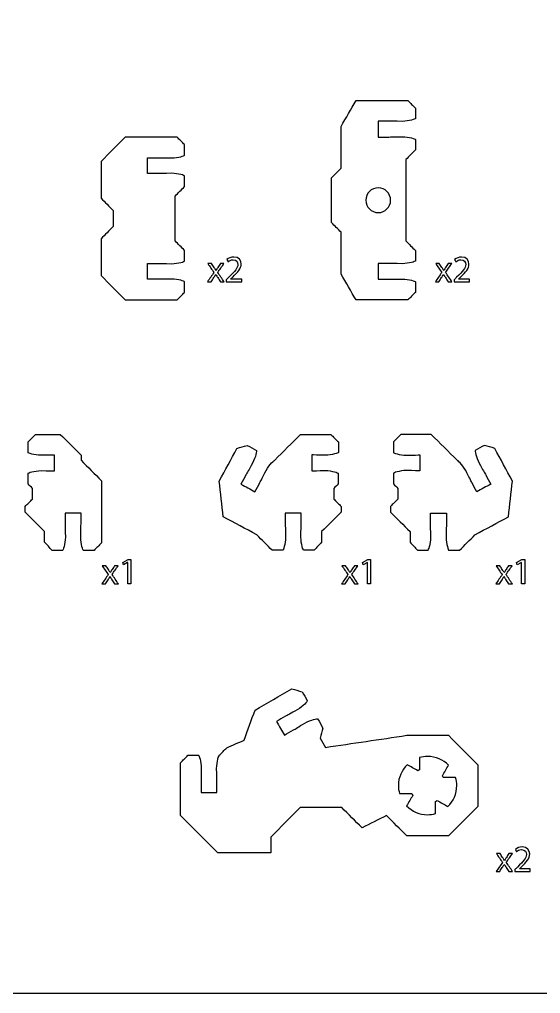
# Model space of a CAD drawing. Extents: x 0 to 850, y 0 to 600.
# Drawn here: x 447.5 to 545.7, y 240.4 to 424.1 of the extents above; entities that cross this region are included whole.
import ezdxf

# ---------------------------------------------------------------- set-up
doc = ezdxf.new("R2010")
doc.units = 0
doc.header["$MEASUREMENT"] = 0
doc.layers.add('DEFAULT', color=18, linetype='CONTINUOUS')

msp = doc.modelspace()

# ---------------------------------------------------------------- linework, layer by layer
at = {"layer": 'DEFAULT', "color": 5}
for points in [[(639.65, 240.35), (310.35, 240.35), (310.35, 599.65), (639.65, 599.65)], [(467.91, 321.66), (467.89, 321.66), (467.09, 321.23), (466.97, 321.71), (467.98, 322.24), (468.51, 322.24), (468.51, 317.65), (467.91, 317.65)], [(513.11, 321.66), (513.1, 321.66), (512.3, 321.23), (512.18, 321.71), (513.18, 322.24), (513.71, 322.24), (513.71, 317.65), (513.11, 317.65)], [(542.18, 321.66), (542.17, 321.66), (541.37, 321.23), (541.25, 321.71), (542.25, 322.24), (542.78, 322.24), (542.78, 317.65), (542.18, 317.65)]]:
    msp.add_lwpolyline(points, close=True, dxfattribs=at)
at = {"layer": 'DEFAULT', "color": 1}
for points, knots in [([(522.15, 399.52), (522.15, 400.19), (522.15, 400.85), (522.15, 401.52), (522.15, 401.57), (521.03, 402.02), (519.65, 402.02), (518.27, 402.02), (517.49, 401.96), (517.15, 401.96), (516.49, 401.96), (515.82, 401.96), (515.15, 401.96), (515.15, 402.96), (515.15, 403.96), (515.15, 404.96), (515.82, 404.96), (516.48, 404.96), (517.15, 404.96), (517.49, 404.96), (518.27, 404.92), (519.65, 404.92), (521.03, 404.92), (522.15, 405.36), (522.15, 405.42), (522.15, 406.09), (522.15, 406.76), (522.15, 407.42), (521.68, 407.89), (521.21, 408.36), (520.74, 408.84), (517.48, 408.84), (514.22, 408.84), (510.96, 408.84), (510.02, 407.21), (509.08, 405.59), (508.15, 403.97), (508.15, 401.33), (508.15, 398.7), (508.15, 396.07), (507.55, 395.47), (506.95, 394.86), (506.35, 394.26), (506.35, 391.44), (506.35, 388.63), (506.35, 385.81), (506.95, 385.21), (507.55, 384.6), (508.15, 384), (508.15, 381.37), (508.15, 378.73), (508.15, 376.1), (509.08, 374.48), (510.02, 372.85), (510.96, 371.23), (514.22, 371.23), (517.48, 371.23), (520.74, 371.23), (521.21, 371.7), (521.68, 372.18), (522.15, 372.65), (522.15, 373.31), (522.15, 373.98), (522.15, 374.65), (522.15, 374.71), (521.03, 375.15), (519.65, 375.15), (518.27, 375.15), (517.49, 375.11), (517.15, 375.11), (516.48, 375.11), (515.82, 375.11), (515.15, 375.11), (515.15, 376.11), (515.15, 377.11), (515.15, 378.11), (515.82, 378.11), (516.49, 378.11), (517.15, 378.11), (517.49, 378.11), (518.27, 378.06), (519.65, 378.06), (521.03, 378.06), (522.15, 378.5), (522.15, 378.55), (522.15, 379.22), (522.15, 379.89), (522.15, 380.56), (521.55, 381.16), (520.95, 381.76), (520.35, 382.36), (520.35, 387.47), (520.35, 392.59), (520.35, 397.71), (520.95, 398.31), (521.55, 398.92), (522.15, 399.52)], [7.247848, 7.247848, 7.247848, 7.247848, 12.917848, 12.917848, 12.917848, 13.917848, 13.917848, 13.917848, 14.917848, 14.917848, 14.917848, 20.587857, 20.587857, 20.587857, 29.087857, 29.087857, 29.087857, 34.747857, 34.747857, 34.747857, 35.747857, 35.747857, 35.747857, 36.747857, 36.747857, 36.747857, 42.407857, 42.407857, 42.407857, 48.071787, 48.071787, 48.071787, 75.781787, 75.781787, 75.781787, 91.722941, 91.722941, 91.722941, 114.11295, 114.11295, 114.11295, 121.360798, 121.360798, 121.360798, 145.310798, 145.310798, 145.310798, 152.558646, 152.558646, 152.558646, 174.958655, 174.958655, 174.958655, 190.891153, 190.891153, 190.891153, 218.601153, 218.601153, 218.601153, 224.265083, 224.265083, 224.265083, 229.935083, 229.935083, 229.935083, 230.935083, 230.935083, 230.935083, 231.935083, 231.935083, 231.935083, 237.595083, 237.595083, 237.595083, 246.095083, 246.095083, 246.095083, 251.765083, 251.765083, 251.765083, 252.765083, 252.765083, 252.765083, 253.765083, 253.765083, 253.765083, 259.445083, 259.445083, 259.445083, 266.671728, 266.671728, 266.671728, 310.191728, 310.191728, 310.191728, 317.439576, 317.439576, 317.439576, 317.439576]), ([(476.84, 390.81), (476.84, 387.99), (476.84, 385.18), (476.84, 382.36), (477.44, 381.76), (478.05, 381.15), (478.65, 380.55), (478.65, 379.88), (478.65, 379.22), (478.65, 378.55), (478.65, 378.5), (477.53, 378.06), (476.15, 378.06), (474.76, 378.06), (473.99, 378.11), (473.65, 378.11), (472.98, 378.11), (472.31, 378.11), (471.65, 378.11), (471.65, 377.11), (471.65, 376.11), (471.65, 375.11), (472.31, 375.11), (472.98, 375.11), (473.64, 375.11), (473.98, 375.11), (474.76, 375.16), (476.14, 375.16), (477.52, 375.15), (478.64, 374.71), (478.64, 374.64), (478.64, 373.98), (478.64, 373.31), (478.64, 372.65), (478.17, 372.18), (477.7, 371.7), (477.23, 371.23), (473.97, 371.23), (470.71, 371.23), (467.45, 371.23), (465.93, 372.76), (464.41, 374.28), (462.88, 375.81), (462.88, 378.13), (462.88, 380.45), (462.88, 382.77), (463.64, 383.53), (464.4, 384.29), (465.16, 385.05), (465.16, 386.07), (465.16, 387.1), (465.16, 388.12), (464.4, 388.88), (463.64, 389.64), (462.88, 390.41), (462.88, 392.73), (462.88, 395.04), (462.88, 397.36), (464.41, 398.89), (465.93, 400.41), (467.45, 401.93), (470.71, 401.93), (473.97, 401.93), (477.23, 401.93), (477.7, 401.46), (478.17, 400.99), (478.64, 400.52), (478.64, 399.85), (478.64, 399.19), (478.64, 398.52), (478.64, 398.46), (477.52, 398.02), (476.14, 398.01), (474.76, 398.01), (473.98, 398.07), (473.64, 398.06), (472.98, 398.06), (472.31, 398.06), (471.65, 398.06), (471.65, 397.06), (471.65, 396.06), (471.65, 395.06), (472.31, 395.06), (472.98, 395.06), (473.65, 395.07), (473.99, 395.07), (474.76, 395.11), (476.15, 395.11), (477.53, 395.11), (478.65, 394.67), (478.65, 394.62), (478.65, 393.95), (478.65, 393.28), (478.65, 392.62), (478.05, 392.02), (477.44, 391.41), (476.84, 390.81)], [7.247848, 7.247848, 7.247848, 7.247848, 31.197848, 31.197848, 31.197848, 38.445696, 38.445696, 38.445696, 44.105696, 44.105696, 44.105696, 45.105696, 45.105696, 45.105696, 46.105696, 46.105696, 46.105696, 51.775705, 51.775705, 51.775705, 60.275705, 60.275705, 60.275705, 65.935705, 65.935705, 65.935705, 66.935705, 66.935705, 66.935705, 67.935705, 67.935705, 67.935705, 73.595705, 73.595705, 73.595705, 79.259634, 79.259634, 79.259634, 106.969634, 106.969634, 106.969634, 125.304915, 125.304915, 125.304915, 145.024915, 145.024915, 145.024915, 154.174876, 154.174876, 154.174876, 162.884876, 162.884876, 162.884876, 172.041912, 172.041912, 172.041912, 191.761912, 191.761912, 191.761912, 210.08305, 210.08305, 210.08305, 237.79305, 237.79305, 237.79305, 243.45698, 243.45698, 243.45698, 249.11698, 249.11698, 249.11698, 250.11698, 250.11698, 250.11698, 251.11698, 251.11698, 251.11698, 256.77698, 256.77698, 256.77698, 265.27698, 265.27698, 265.27698, 270.947015, 270.947015, 270.947015, 271.947015, 271.947015, 271.947015, 272.947015, 272.947015, 272.947015, 278.607015, 278.607015, 278.607015, 285.854863, 285.854863, 285.854863, 285.854863]), ([(515.15, 387.7), (513.86, 387.7), (512.82, 388.74), (512.82, 390.03), (512.82, 391.32), (513.86, 392.37), (515.15, 392.37), (516.44, 392.37), (517.48, 391.32), (517.48, 390.03), (517.48, 388.74), (516.44, 387.7), (515.15, 387.7)], [1, 1, 1, 1, 2, 2, 2, 3, 3, 3, 4, 4, 4, 5, 5, 5, 5]), ([(448.56, 332.24), (448.56, 331.89), (448.56, 331.54), (448.56, 331.19), (449.79, 329.96), (451.02, 328.73), (452.25, 327.5), (452.25, 326.83), (452.25, 326.17), (452.25, 325.5), (452.72, 324.99), (453.19, 324.48), (453.65, 323.96), (454.32, 323.96), (454.99, 323.96), (455.65, 323.96), (455.71, 323.96), (456.16, 325.08), (456.16, 326.46), (456.16, 327.84), (456.11, 328.62), (456.12, 328.96), (456.12, 329.63), (456.12, 330.29), (456.12, 330.96), (457.12, 330.96), (458.11, 330.96), (459.11, 330.96), (459.11, 330.29), (459.11, 329.63), (459.11, 328.96), (459.11, 328.62), (459.06, 327.84), (459.06, 326.46), (459.06, 325.08), (459.51, 323.96), (459.56, 323.96), (460.23, 323.96), (460.89, 323.96), (461.56, 323.96), (462.03, 324.43), (462.5, 324.9), (462.97, 325.37), (462.97, 329.28), (462.97, 333.19), (462.97, 337.1), (461.69, 338.39), (460.4, 339.67), (459.11, 340.96), (459.11, 341.29), (459.11, 341.63), (459.11, 341.96), (457.81, 343.26), (456.51, 344.56), (455.21, 345.86), (453.65, 345.85), (452.09, 345.84), (450.53, 345.83), (450.06, 345.36), (449.59, 344.89), (449.12, 344.42), (449.12, 343.75), (449.12, 343.09), (449.12, 342.42), (449.12, 342.36), (450.24, 341.92), (451.62, 341.91), (453, 341.92), (453.77, 341.96), (454.12, 341.96), (454.12, 340.96), (454.12, 339.96), (454.12, 338.96), (453.77, 338.96), (453, 339.01), (451.61, 339.01), (450.24, 339.01), (449.12, 338.57), (449.12, 338.51), (449.12, 337.85), (449.12, 337.18), (449.12, 336.51), (449.4, 336.23), (449.69, 335.94), (449.97, 335.66), (449.97, 334.99), (449.97, 334.33), (449.97, 333.66), (449.5, 333.19), (449.03, 332.72), (448.56, 332.24)], [5.670996, 5.670996, 5.670996, 5.670996, 8.650996, 8.650996, 8.650996, 23.464885, 23.464885, 23.464885, 29.134885, 29.134885, 29.134885, 35.024147, 35.024147, 35.024147, 40.694147, 40.694147, 40.694147, 41.694147, 41.694147, 41.694147, 42.694147, 42.694147, 42.694147, 48.354147, 48.354147, 48.354147, 56.854147, 56.854147, 56.854147, 62.524155, 62.524155, 62.524155, 63.524155, 63.524155, 63.524155, 64.524155, 64.524155, 64.524155, 70.194155, 70.194155, 70.194155, 75.865152, 75.865152, 75.865152, 109.115152, 109.115152, 109.115152, 124.579579, 124.579579, 124.579579, 127.429579, 127.429579, 127.429579, 143.056645, 143.056645, 143.056645, 156.31683, 156.31683, 156.31683, 161.987826, 161.987826, 161.987826, 167.647826, 167.647826, 167.647826, 168.647826, 168.647826, 168.647826, 169.647826, 169.647826, 169.647826, 178.147826, 178.147826, 178.147826, 179.147826, 179.147826, 179.147826, 180.147826, 180.147826, 180.147826, 185.817826, 185.817826, 185.817826, 189.240223, 189.240223, 189.240223, 194.910223, 194.910223, 194.910223, 200.581219, 200.581219, 200.581219, 200.581219]), ([(485.19, 337.05), (485.44, 334.8), (485.69, 332.55), (485.94, 330.3), (488.04, 329.17), (490.14, 328.03), (492.25, 326.9), (493.22, 325.93), (494.19, 324.95), (495.16, 323.98), (495.83, 323.98), (496.5, 323.98), (497.16, 323.98), (497.22, 323.98), (497.67, 325.1), (497.67, 326.48), (497.67, 327.86), (497.62, 328.64), (497.63, 328.98), (497.63, 329.65), (497.63, 330.31), (497.63, 330.98), (498.63, 330.98), (499.62, 330.98), (500.62, 330.98), (500.62, 330.31), (500.62, 329.65), (500.62, 328.98), (500.62, 328.64), (500.57, 327.86), (500.57, 326.48), (500.57, 325.1), (501.02, 323.98), (501.07, 323.98), (501.74, 323.98), (502.41, 323.98), (503.07, 323.98), (503.54, 324.48), (504.01, 324.99), (504.48, 325.5), (504.48, 326.17), (504.48, 326.83), (504.48, 327.5), (505.72, 328.73), (506.95, 329.96), (508.18, 331.19), (508.18, 331.54), (508.18, 331.9), (508.18, 332.25), (507.71, 332.72), (507.24, 333.19), (506.77, 333.66), (506.77, 334.33), (506.77, 334.99), (506.77, 335.66), (507.05, 335.94), (507.34, 336.23), (507.62, 336.51), (507.62, 337.18), (507.62, 337.85), (507.62, 338.52), (507.62, 338.58), (506.5, 339.02), (505.12, 339.03), (503.74, 339.02), (502.97, 338.98), (502.62, 338.98), (502.62, 339.98), (502.62, 340.98), (502.62, 341.98), (502.97, 341.98), (503.74, 341.93), (505.13, 341.93), (506.51, 341.92), (507.63, 342.37), (507.63, 342.42), (507.63, 343.09), (507.63, 343.76), (507.63, 344.42), (507.16, 344.89), (506.68, 345.37), (506.21, 345.84), (504.3, 345.84), (502.4, 345.84), (500.49, 345.84), (498.87, 344.22), (497.25, 342.6), (495.63, 340.98), (495.57, 341.01), (494.65, 340.23), (493.99, 339.02), (493.34, 337.8), (493.01, 337.09), (492.85, 336.8), (492.53, 336.21), (492.22, 335.63), (491.9, 335.04), (491.02, 335.51), (490.14, 335.99), (489.26, 336.46), (489.58, 337.05), (489.89, 337.63), (490.21, 338.22), (490.37, 338.52), (490.79, 339.18), (491.44, 340.4), (492.1, 341.61), (492.24, 342.81), (492.19, 342.84), (491.6, 343.15), (491.02, 343.47), (490.43, 343.78), (489.79, 343.59), (489.15, 343.4), (488.51, 343.21), (487.41, 341.16), (486.3, 339.11), (485.19, 337.05)], [0, 0, 0, 0, 19.257051, 19.257051, 19.257051, 39.574947, 39.574947, 39.574947, 51.263424, 51.263424, 51.263424, 56.933424, 56.933424, 56.933424, 57.933424, 57.933424, 57.933424, 58.933424, 58.933424, 58.933424, 64.593424, 64.593424, 64.593424, 73.093424, 73.093424, 73.093424, 78.763433, 78.763433, 78.763433, 79.763433, 79.763433, 79.763433, 80.763433, 80.763433, 80.763433, 86.433433, 86.433433, 86.433433, 92.320911, 92.320911, 92.320911, 97.990911, 97.990911, 97.990911, 112.8048, 112.8048, 112.8048, 115.7848, 115.7848, 115.7848, 121.455796, 121.455796, 121.455796, 127.125796, 127.125796, 127.125796, 130.548193, 130.548193, 130.548193, 136.228193, 136.228193, 136.228193, 137.228193, 137.228193, 137.228193, 138.228193, 138.228193, 138.228193, 146.728193, 146.728193, 146.728193, 147.728193, 147.728193, 147.728193, 148.728193, 148.728193, 148.728193, 154.398193, 154.398193, 154.398193, 160.069189, 160.069189, 160.069189, 176.299189, 176.299189, 176.299189, 195.787052, 195.787052, 195.787052, 196.787052, 196.787052, 196.787052, 197.787052, 197.787052, 197.787052, 203.442386, 203.442386, 203.442386, 211.938932, 211.938932, 211.938932, 217.607812, 217.607812, 217.607812, 218.607812, 218.607812, 218.607812, 219.607812, 219.607812, 219.607812, 225.276692, 225.276692, 225.276692, 230.943199, 230.943199, 230.943199, 250.782252, 250.782252, 250.782252, 250.782252]), ([(540.44, 337.05), (540.19, 334.8), (539.94, 332.55), (539.69, 330.3), (537.59, 329.17), (535.49, 328.03), (533.39, 326.9), (532.41, 325.93), (531.44, 324.95), (530.47, 323.98), (529.8, 323.98), (529.14, 323.98), (528.47, 323.98), (528.41, 323.98), (527.96, 325.1), (527.96, 326.48), (527.96, 327.86), (528.01, 328.64), (528.01, 328.98), (528.01, 329.65), (528.01, 330.31), (528.01, 330.98), (527.01, 330.98), (526.01, 330.98), (525.01, 330.98), (525.01, 330.31), (525.01, 329.65), (525.01, 328.98), (525.01, 328.64), (525.06, 327.86), (525.06, 326.48), (525.06, 325.1), (524.61, 323.98), (524.56, 323.98), (523.89, 323.98), (523.23, 323.98), (522.56, 323.98), (522.09, 324.48), (521.62, 324.99), (521.15, 325.5), (521.15, 326.17), (521.15, 326.83), (521.15, 327.5), (519.92, 328.73), (518.68, 329.96), (517.45, 331.19), (517.45, 331.54), (517.45, 331.9), (517.45, 332.25), (517.92, 332.72), (518.39, 333.19), (518.87, 333.66), (518.87, 334.33), (518.87, 334.99), (518.87, 335.66), (518.58, 335.94), (518.3, 336.23), (518.01, 336.51), (518.01, 337.18), (518.01, 337.85), (518.01, 338.52), (518.01, 338.58), (519.13, 339.02), (520.51, 339.03), (521.89, 339.02), (522.67, 338.98), (523.01, 338.98), (523.01, 339.98), (523.01, 340.98), (523.01, 341.98), (522.67, 341.98), (521.89, 341.93), (520.51, 341.93), (519.13, 341.92), (518.01, 342.37), (518.01, 342.42), (518.01, 343.09), (518.01, 343.76), (518.01, 344.42), (518.48, 344.89), (518.95, 345.37), (519.42, 345.84), (521.33, 345.84), (523.24, 345.84), (525.15, 345.84), (526.77, 344.22), (528.39, 342.6), (530.01, 340.98), (530.06, 341.01), (530.98, 340.23), (531.64, 339.02), (532.3, 337.8), (532.62, 337.09), (532.79, 336.8), (533.1, 336.21), (533.42, 335.63), (533.73, 335.04), (534.61, 335.51), (535.49, 335.99), (536.37, 336.46), (536.05, 337.05), (535.74, 337.63), (535.42, 338.22), (535.26, 338.52), (534.85, 339.18), (534.19, 340.4), (533.53, 341.61), (533.4, 342.81), (533.44, 342.84), (534.03, 343.15), (534.62, 343.47), (535.2, 343.78), (535.84, 343.59), (536.48, 343.4), (537.12, 343.21), (538.23, 341.16), (539.33, 339.11), (540.44, 337.05)], [0, 0, 0, 0, 19.257051, 19.257051, 19.257051, 39.574947, 39.574947, 39.574947, 51.263424, 51.263424, 51.263424, 56.933424, 56.933424, 56.933424, 57.933424, 57.933424, 57.933424, 58.933424, 58.933424, 58.933424, 64.593424, 64.593424, 64.593424, 73.093424, 73.093424, 73.093424, 78.763433, 78.763433, 78.763433, 79.763433, 79.763433, 79.763433, 80.763433, 80.763433, 80.763433, 86.433433, 86.433433, 86.433433, 92.320911, 92.320911, 92.320911, 97.990911, 97.990911, 97.990911, 112.8048, 112.8048, 112.8048, 115.7848, 115.7848, 115.7848, 121.455796, 121.455796, 121.455796, 127.125796, 127.125796, 127.125796, 130.548193, 130.548193, 130.548193, 136.228193, 136.228193, 136.228193, 137.228193, 137.228193, 137.228193, 138.228193, 138.228193, 138.228193, 146.728193, 146.728193, 146.728193, 147.728193, 147.728193, 147.728193, 148.728193, 148.728193, 148.728193, 154.398193, 154.398193, 154.398193, 160.069189, 160.069189, 160.069189, 176.299189, 176.299189, 176.299189, 195.787052, 195.787052, 195.787052, 196.787052, 196.787052, 196.787052, 197.787052, 197.787052, 197.787052, 203.442386, 203.442386, 203.442386, 211.938932, 211.938932, 211.938932, 217.607812, 217.607812, 217.607812, 218.607812, 218.607812, 218.607812, 219.607812, 219.607812, 219.607812, 225.276692, 225.276692, 225.276692, 230.943199, 230.943199, 230.943199, 250.782252, 250.782252, 250.782252, 250.782252]), ([(494.87, 269.88), (496.72, 271.73), (498.57, 273.58), (500.43, 275.43), (503.04, 275.43), (505.66, 275.43), (508.28, 275.43), (509.55, 274.16), (510.83, 272.89), (512.1, 271.62), (513.64, 272.39), (515.17, 273.16), (516.71, 273.93), (517.98, 272.65), (519.25, 271.38), (520.53, 270.11), (523.15, 270.11), (525.76, 270.11), (528.38, 270.11), (530.24, 271.96), (532.09, 273.81), (533.94, 275.66), (533.94, 278.28), (533.94, 280.9), (533.94, 283.52), (532.09, 285.37), (530.24, 287.22), (528.38, 289.07), (525.76, 289.07), (523.15, 289.07), (520.53, 289.07), (515.42, 288.31), (510.32, 287.55), (505.22, 286.79), (504.88, 287.37), (504.55, 287.95), (504.22, 288.52), (504.39, 289.17), (504.56, 289.81), (504.73, 290.45), (504.4, 291.03), (504.07, 291.61), (503.73, 292.19), (503.71, 292.23), (502.51, 292.06), (501.32, 291.37), (500.12, 290.68), (499.48, 290.25), (499.18, 290.08), (498.6, 289.74), (498.03, 289.41), (497.45, 289.07), (496.95, 289.94), (496.45, 290.8), (495.95, 291.67), (496.53, 292), (497.1, 292.33), (497.68, 292.67), (497.97, 292.84), (498.67, 293.19), (499.87, 293.88), (501.06, 294.57), (501.81, 295.51), (501.78, 295.57), (501.45, 296.15), (501.12, 296.72), (500.78, 297.3), (500.14, 297.47), (499.49, 297.65), (498.85, 297.82), (496.54, 296.49), (494.23, 295.15), (491.92, 293.82), (491.24, 291.94), (490.57, 290.05), (489.89, 288.17), (488.79, 287.69), (487.69, 287.2), (486.6, 286.72), (486.13, 286.25), (485.65, 285.78), (485.18, 285.3), (485.13, 285.3), (484.68, 284.18), (484.68, 282.8), (484.68, 281.42), (484.73, 280.64), (484.73, 280.3), (484.74, 279.64), (484.74, 278.97), (484.74, 278.3), (483.74, 278.3), (482.74, 278.3), (481.74, 278.3), (481.74, 278.97), (481.74, 279.63), (481.74, 280.3), (481.74, 280.64), (481.79, 281.42), (481.79, 282.8), (481.78, 284.18), (481.34, 285.3), (481.28, 285.3), (480.61, 285.3), (479.94, 285.3), (479.28, 285.3), (478.81, 284.83), (478.33, 284.36), (477.86, 283.89), (477.86, 280.57), (477.86, 277.25), (477.86, 273.93), (480.21, 271.58), (482.56, 269.23), (484.91, 266.88), (488.23, 266.88), (491.55, 266.88), (494.87, 266.88), (494.87, 267.88), (494.87, 268.88), (494.87, 269.88)], [0, 0, 0, 0, 22.266794, 22.266794, 22.266794, 44.536794, 44.536794, 44.536794, 59.838584, 59.838584, 59.838584, 74.458003, 74.458003, 74.458003, 89.759794, 89.759794, 89.759794, 112.029794, 112.029794, 112.029794, 134.296587, 134.296587, 134.296587, 156.566587, 156.566587, 156.566587, 178.833381, 178.833381, 178.833381, 201.103381, 201.103381, 201.103381, 244.981526, 244.981526, 244.981526, 250.648712, 250.648712, 250.648712, 256.310205, 256.310205, 256.310205, 261.977391, 261.977391, 261.977391, 262.977391, 262.977391, 262.977391, 263.977391, 263.977391, 263.977391, 269.654591, 269.654591, 269.654591, 278.153538, 278.153538, 278.153538, 283.812063, 283.812063, 283.812063, 284.812063, 284.812063, 284.812063, 285.812063, 285.812063, 285.812063, 291.479249, 291.479249, 291.479249, 297.152987, 297.152987, 297.152987, 319.831726, 319.831726, 319.831726, 336.846358, 336.846358, 336.846358, 347.045539, 347.045539, 347.045539, 352.716535, 352.716535, 352.716535, 353.716535, 353.716535, 353.716535, 354.716535, 354.716535, 354.716535, 360.376544, 360.376544, 360.376544, 368.876544, 368.876544, 368.876544, 374.526544, 374.526544, 374.526544, 375.526544, 375.526544, 375.526544, 376.526544, 376.526544, 376.526544, 382.196544, 382.196544, 382.196544, 387.867541, 387.867541, 387.867541, 416.107541, 416.107541, 416.107541, 444.349385, 444.349385, 444.349385, 472.589385, 472.589385, 472.589385, 481.089385, 481.089385, 481.089385, 481.089385]), ([(521.66, 277.74), (521.59, 277.85), (521.52, 277.97), (521.46, 278.09), (520.69, 278.09), (519.93, 278.09), (519.16, 278.09), (519.02, 278.57), (518.95, 279.07), (518.95, 279.59), (518.95, 281.14), (519.59, 282.54), (520.63, 283.53), (521.29, 283.15), (521.95, 282.77), (522.61, 282.39), (522.72, 282.46), (522.84, 282.53), (522.96, 282.59), (522.96, 283.36), (522.96, 284.12), (522.96, 284.88), (523.44, 285.02), (523.94, 285.09), (524.46, 285.09), (526, 285.09), (527.4, 284.45), (528.4, 283.42), (528.02, 282.76), (527.63, 282.1), (527.25, 281.43), (527.33, 281.32), (527.39, 281.21), (527.45, 281.09), (528.22, 281.09), (528.98, 281.09), (529.75, 281.09), (529.89, 280.61), (529.96, 280.11), (529.96, 279.59), (529.96, 278.04), (529.31, 276.64), (528.28, 275.64), (527.62, 276.02), (526.95, 276.4), (526.29, 276.79), (526.19, 276.72), (526.08, 276.65), (525.96, 276.59), (525.96, 275.83), (525.96, 275.06), (525.96, 274.3), (525.48, 274.16), (524.98, 274.09), (524.46, 274.09), (522.91, 274.09), (521.51, 274.73), (520.51, 275.76), (520.9, 276.42), (521.28, 277.08), (521.66, 277.74)], [6.500723, 6.500723, 6.500723, 6.500723, 7.500723, 7.500723, 7.500723, 14.010723, 14.010723, 14.010723, 15.010723, 15.010723, 15.010723, 16.010723, 16.010723, 16.010723, 22.502787, 22.502787, 22.502787, 23.502787, 23.502787, 23.502787, 30.002787, 30.002787, 30.002787, 31.002787, 31.002787, 31.002787, 32.002787, 32.002787, 32.002787, 38.518516, 38.518516, 38.518516, 39.518516, 39.518516, 39.518516, 46.028516, 46.028516, 46.028516, 47.028516, 47.028516, 47.028516, 48.028516, 48.028516, 48.028516, 54.5429, 54.5429, 54.5429, 55.5429, 55.5429, 55.5429, 62.0529, 62.0529, 62.0529, 63.0529, 63.0529, 63.0529, 64.0529, 64.0529, 64.0529, 70.553623, 70.553623, 70.553623, 70.553623])]:
    msp.add_open_spline(points, degree=3, knots=knots, dxfattribs=at)
at = {"layer": 'DEFAULT', "color": 5}
for points, knots in [([(486.49, 374.66), (486.49, 374.78), (486.49, 374.91), (486.49, 375.04), (486.65, 375.2), (486.82, 375.35), (486.98, 375.51), (488.15, 376.63), (488.68, 377.22), (488.69, 377.91), (488.69, 378.38), (488.46, 378.81), (487.78, 378.81), (487.36, 378.81), (487.01, 378.6), (486.8, 378.42), (486.74, 378.56), (486.67, 378.71), (486.6, 378.86), (486.92, 379.12), (487.37, 379.32), (487.9, 379.32), (488.89, 379.32), (489.31, 378.64), (489.31, 377.99), (489.31, 377.14), (488.69, 376.46), (487.73, 375.53), (487.6, 375.41), (487.48, 375.3), (487.36, 375.19), (487.36, 375.18), (487.36, 375.18), (487.36, 375.17), (488.05, 375.17), (488.73, 375.17), (489.42, 375.17), (489.42, 375), (489.42, 374.83), (489.42, 374.66), (488.44, 374.66), (487.47, 374.66), (486.49, 374.66)], [8.302, 8.302, 8.302, 8.302, 9.382, 9.382, 9.382, 11.305538, 11.305538, 11.305538, 12.305538, 12.305538, 12.305538, 13.305538, 13.305538, 13.305538, 14.305538, 14.305538, 14.305538, 15.666538, 15.666538, 15.666538, 16.666538, 16.666538, 16.666538, 17.666538, 17.666538, 17.666538, 18.666538, 18.666538, 18.666538, 20.081883, 20.081883, 20.081883, 20.121883, 20.121883, 20.121883, 25.963883, 25.963883, 25.963883, 27.423883, 27.423883, 27.423883, 35.725883, 35.725883, 35.725883, 35.725883]), ([(529.45, 374.66), (529.45, 374.78), (529.45, 374.91), (529.45, 375.04), (529.61, 375.2), (529.77, 375.35), (529.93, 375.51), (531.11, 376.63), (531.63, 377.22), (531.64, 377.91), (531.64, 378.38), (531.42, 378.81), (530.73, 378.81), (530.32, 378.81), (529.97, 378.6), (529.76, 378.42), (529.69, 378.56), (529.63, 378.71), (529.56, 378.86), (529.88, 379.12), (530.33, 379.32), (530.86, 379.32), (531.85, 379.32), (532.26, 378.64), (532.26, 377.99), (532.26, 377.14), (531.65, 376.46), (530.68, 375.53), (530.56, 375.41), (530.44, 375.3), (530.32, 375.19), (530.32, 375.18), (530.32, 375.18), (530.32, 375.17), (531, 375.17), (531.69, 375.17), (532.38, 375.17), (532.38, 375), (532.38, 374.83), (532.38, 374.66), (531.4, 374.66), (530.42, 374.66), (529.45, 374.66)], [8.303, 8.303, 8.303, 8.303, 9.383, 9.383, 9.383, 11.307256, 11.307256, 11.307256, 12.307256, 12.307256, 12.307256, 13.307256, 13.307256, 13.307256, 14.307256, 14.307256, 14.307256, 15.668256, 15.668256, 15.668256, 16.668256, 16.668256, 16.668256, 17.668256, 17.668256, 17.668256, 18.668256, 18.668256, 18.668256, 20.0836, 20.0836, 20.0836, 20.1236, 20.1236, 20.1236, 25.9656, 25.9656, 25.9656, 27.4256, 27.4256, 27.4256, 35.7286, 35.7286, 35.7286, 35.7286]), ([(483.71, 378.07), (483.87, 377.83), (484.04, 377.58), (484.2, 377.34), (484.33, 377.15), (484.43, 376.97), (484.54, 376.78), (484.55, 376.78), (484.56, 376.78), (484.57, 376.78), (484.68, 376.99), (484.79, 377.16), (484.91, 377.35), (485.07, 377.59), (485.23, 377.83), (485.38, 378.07), (485.61, 378.07), (485.83, 378.07), (486.06, 378.07), (485.67, 377.52), (485.28, 376.97), (484.89, 376.42), (485.29, 375.83), (485.69, 375.25), (486.09, 374.66), (485.86, 374.66), (485.62, 374.66), (485.38, 374.66), (485.22, 374.91), (485.05, 375.17), (484.88, 375.43), (484.75, 375.62), (484.64, 375.82), (484.52, 376.02), (484.51, 376.02), (484.51, 376.02), (484.5, 376.02), (484.39, 375.82), (484.27, 375.63), (484.14, 375.43), (483.98, 375.17), (483.81, 374.91), (483.65, 374.66), (483.42, 374.66), (483.19, 374.66), (482.96, 374.66), (483.37, 375.24), (483.77, 375.82), (484.18, 376.4), (483.79, 376.96), (483.41, 377.52), (483.02, 378.07), (483.25, 378.07), (483.48, 378.07), (483.71, 378.07)], [0, 0, 0, 0, 2.49699, 2.49699, 2.49699, 3.49699, 3.49699, 3.49699, 3.55799, 3.55799, 3.55799, 4.55799, 4.55799, 4.55799, 7.027266, 7.027266, 7.027266, 8.928266, 8.928266, 8.928266, 14.656124, 14.656124, 14.656124, 20.703438, 20.703438, 20.703438, 22.703438, 22.703438, 22.703438, 25.306513, 25.306513, 25.306513, 26.306513, 26.306513, 26.306513, 26.346513, 26.346513, 26.346513, 27.346513, 27.346513, 27.346513, 29.938725, 29.938725, 29.938725, 31.878725, 31.878725, 31.878725, 37.89928, 37.89928, 37.89928, 43.664302, 43.664302, 43.664302, 45.624302, 45.624302, 45.624302, 45.624302]), ([(526.67, 378.07), (526.83, 377.83), (526.99, 377.58), (527.15, 377.34), (527.28, 377.15), (527.39, 376.97), (527.5, 376.78), (527.51, 376.78), (527.51, 376.78), (527.52, 376.78), (527.63, 376.99), (527.75, 377.16), (527.86, 377.35), (528.02, 377.59), (528.18, 377.83), (528.34, 378.07), (528.56, 378.07), (528.79, 378.07), (529.01, 378.07), (528.62, 377.52), (528.23, 376.97), (527.85, 376.42), (528.25, 375.83), (528.65, 375.25), (529.05, 374.66), (528.81, 374.66), (528.58, 374.66), (528.34, 374.66), (528.17, 374.91), (528.01, 375.17), (527.84, 375.43), (527.7, 375.62), (527.59, 375.82), (527.47, 376.02), (527.47, 376.02), (527.46, 376.02), (527.46, 376.02), (527.34, 375.82), (527.22, 375.63), (527.1, 375.43), (526.93, 375.17), (526.77, 374.91), (526.6, 374.66), (526.38, 374.66), (526.15, 374.66), (525.92, 374.66), (526.32, 375.24), (526.73, 375.82), (527.13, 376.4), (526.75, 376.96), (526.36, 377.52), (525.98, 378.07), (526.21, 378.07), (526.44, 378.07), (526.67, 378.07)], [0, 0, 0, 0, 2.49699, 2.49699, 2.49699, 3.49699, 3.49699, 3.49699, 3.55699, 3.55699, 3.55699, 4.55699, 4.55699, 4.55699, 7.025715, 7.025715, 7.025715, 8.926715, 8.926715, 8.926715, 14.654574, 14.654574, 14.654574, 20.702449, 20.702449, 20.702449, 22.703449, 22.703449, 22.703449, 25.305979, 25.305979, 25.305979, 26.305979, 26.305979, 26.305979, 26.345979, 26.345979, 26.345979, 27.345979, 27.345979, 27.345979, 29.938191, 29.938191, 29.938191, 31.879191, 31.879191, 31.879191, 37.900317, 37.900317, 37.900317, 43.665908, 43.665908, 43.665908, 45.626908, 45.626908, 45.626908, 45.626908]), ([(463.78, 321.07), (463.94, 320.83), (464.1, 320.58), (464.27, 320.34), (464.39, 320.15), (464.5, 319.97), (464.61, 319.78), (464.62, 319.78), (464.63, 319.78), (464.63, 319.78), (464.75, 319.98), (464.86, 320.16), (464.97, 320.34), (465.13, 320.59), (465.29, 320.83), (465.45, 321.07), (465.67, 321.07), (465.9, 321.07), (466.12, 321.07), (465.73, 320.52), (465.34, 319.97), (464.96, 319.42), (465.36, 318.83), (465.76, 318.24), (466.16, 317.65), (465.92, 317.65), (465.69, 317.65), (465.45, 317.65), (465.28, 317.91), (465.12, 318.17), (464.95, 318.42), (464.82, 318.62), (464.7, 318.81), (464.58, 319.02), (464.58, 319.02), (464.57, 319.02), (464.57, 319.02), (464.46, 318.81), (464.34, 318.63), (464.21, 318.42), (464.04, 318.17), (463.88, 317.91), (463.71, 317.65), (463.49, 317.65), (463.26, 317.65), (463.03, 317.65), (463.43, 318.24), (463.84, 318.82), (464.24, 319.4), (463.86, 319.96), (463.47, 320.51), (463.09, 321.07), (463.32, 321.07), (463.55, 321.07), (463.78, 321.07)], [0, 0, 0, 0, 2.497543, 2.497543, 2.497543, 3.497543, 3.497543, 3.497543, 3.557543, 3.557543, 3.557543, 4.557543, 4.557543, 4.557543, 7.025984, 7.025984, 7.025984, 8.926984, 8.926984, 8.926984, 14.65566, 14.65566, 14.65566, 20.703535, 20.703535, 20.703535, 22.704535, 22.704535, 22.704535, 25.307065, 25.307065, 25.307065, 26.307065, 26.307065, 26.307065, 26.347065, 26.347065, 26.347065, 27.347065, 27.347065, 27.347065, 29.939277, 29.939277, 29.939277, 31.879277, 31.879277, 31.879277, 37.900653, 37.900653, 37.900653, 43.665675, 43.665675, 43.665675, 45.625675, 45.625675, 45.625675, 45.625675]), ([(508.99, 321.07), (509.15, 320.83), (509.31, 320.58), (509.47, 320.34), (509.6, 320.15), (509.71, 319.97), (509.82, 319.78), (509.83, 319.78), (509.83, 319.78), (509.84, 319.78), (509.95, 319.98), (510.07, 320.16), (510.18, 320.34), (510.34, 320.59), (510.5, 320.83), (510.66, 321.07), (510.88, 321.07), (511.1, 321.07), (511.33, 321.07), (510.94, 320.52), (510.55, 319.97), (510.16, 319.42), (510.56, 318.83), (510.96, 318.24), (511.36, 317.65), (511.13, 317.65), (510.89, 317.65), (510.66, 317.65), (510.49, 317.91), (510.32, 318.17), (510.16, 318.42), (510.02, 318.62), (509.91, 318.81), (509.79, 319.02), (509.79, 319.02), (509.78, 319.02), (509.78, 319.02), (509.66, 318.81), (509.54, 318.63), (509.42, 318.42), (509.25, 318.17), (509.09, 317.91), (508.92, 317.65), (508.69, 317.65), (508.47, 317.65), (508.24, 317.65), (508.64, 318.24), (509.05, 318.82), (509.45, 319.4), (509.07, 319.96), (508.68, 320.51), (508.29, 321.07), (508.52, 321.07), (508.75, 321.07), (508.99, 321.07)], [0, 0, 0, 0, 2.497543, 2.497543, 2.497543, 3.497543, 3.497543, 3.497543, 3.557543, 3.557543, 3.557543, 4.557543, 4.557543, 4.557543, 7.025984, 7.025984, 7.025984, 8.926984, 8.926984, 8.926984, 14.65566, 14.65566, 14.65566, 20.703535, 20.703535, 20.703535, 22.704535, 22.704535, 22.704535, 25.307065, 25.307065, 25.307065, 26.307065, 26.307065, 26.307065, 26.347065, 26.347065, 26.347065, 27.347065, 27.347065, 27.347065, 29.939277, 29.939277, 29.939277, 31.879277, 31.879277, 31.879277, 37.900653, 37.900653, 37.900653, 43.665675, 43.665675, 43.665675, 45.625675, 45.625675, 45.625675, 45.625675]), ([(538.06, 321.07), (538.22, 320.83), (538.38, 320.58), (538.54, 320.34), (538.67, 320.15), (538.78, 319.97), (538.89, 319.78), (538.9, 319.78), (538.9, 319.78), (538.91, 319.78), (539.02, 319.98), (539.14, 320.16), (539.25, 320.34), (539.41, 320.59), (539.57, 320.83), (539.73, 321.07), (539.95, 321.07), (540.18, 321.07), (540.4, 321.07), (540.01, 320.52), (539.62, 319.97), (539.24, 319.42), (539.64, 318.83), (540.04, 318.24), (540.44, 317.65), (540.2, 317.65), (539.96, 317.65), (539.73, 317.65), (539.56, 317.91), (539.4, 318.17), (539.23, 318.42), (539.09, 318.62), (538.98, 318.81), (538.86, 319.02), (538.86, 319.02), (538.85, 319.02), (538.85, 319.02), (538.73, 318.81), (538.61, 318.63), (538.49, 318.42), (538.32, 318.17), (538.16, 317.91), (537.99, 317.65), (537.77, 317.65), (537.54, 317.65), (537.31, 317.65), (537.71, 318.24), (538.12, 318.82), (538.52, 319.4), (538.14, 319.96), (537.75, 320.51), (537.37, 321.07), (537.6, 321.07), (537.83, 321.07), (538.06, 321.07)], [0, 0, 0, 0, 2.497543, 2.497543, 2.497543, 3.497543, 3.497543, 3.497543, 3.557543, 3.557543, 3.557543, 4.557543, 4.557543, 4.557543, 7.025984, 7.025984, 7.025984, 8.926984, 8.926984, 8.926984, 14.65566, 14.65566, 14.65566, 20.703535, 20.703535, 20.703535, 22.704535, 22.704535, 22.704535, 25.307065, 25.307065, 25.307065, 26.307065, 26.307065, 26.307065, 26.347065, 26.347065, 26.347065, 27.347065, 27.347065, 27.347065, 29.939277, 29.939277, 29.939277, 31.879277, 31.879277, 31.879277, 37.900653, 37.900653, 37.900653, 43.665675, 43.665675, 43.665675, 45.625675, 45.625675, 45.625675, 45.625675]), ([(538.11, 266.77), (538.28, 266.52), (538.44, 266.28), (538.6, 266.03), (538.73, 265.84), (538.83, 265.67), (538.95, 265.48), (538.95, 265.48), (538.96, 265.48), (538.97, 265.48), (539.08, 265.68), (539.19, 265.86), (539.31, 266.04), (539.47, 266.28), (539.63, 266.53), (539.79, 266.77), (540.01, 266.77), (540.23, 266.77), (540.46, 266.77), (540.07, 266.22), (539.68, 265.67), (539.29, 265.12), (539.69, 264.53), (540.09, 263.94), (540.49, 263.35), (540.26, 263.35), (540.02, 263.35), (539.79, 263.35), (539.62, 263.61), (539.45, 263.86), (539.28, 264.12), (539.15, 264.32), (539.04, 264.51), (538.92, 264.71), (538.91, 264.71), (538.91, 264.71), (538.9, 264.71), (538.79, 264.51), (538.67, 264.33), (538.54, 264.12), (538.38, 263.86), (538.21, 263.61), (538.05, 263.35), (537.82, 263.35), (537.59, 263.35), (537.37, 263.35), (537.77, 263.93), (538.17, 264.51), (538.58, 265.1), (538.19, 265.65), (537.81, 266.21), (537.42, 266.77), (537.65, 266.77), (537.88, 266.77), (538.11, 266.77)], [0, 0, 0, 0, 2.49699, 2.49699, 2.49699, 3.49699, 3.49699, 3.49699, 3.55799, 3.55799, 3.55799, 4.55799, 4.55799, 4.55799, 7.027266, 7.027266, 7.027266, 8.928266, 8.928266, 8.928266, 14.656941, 14.656941, 14.656941, 20.704255, 20.704255, 20.704255, 22.704255, 22.704255, 22.704255, 25.30733, 25.30733, 25.30733, 26.30733, 26.30733, 26.30733, 26.34733, 26.34733, 26.34733, 27.34733, 27.34733, 27.34733, 29.939542, 29.939542, 29.939542, 31.879542, 31.879542, 31.879542, 37.900918, 37.900918, 37.900918, 43.66594, 43.66594, 43.66594, 45.62594, 45.62594, 45.62594, 45.62594]), ([(540.89, 263.35), (540.89, 263.48), (540.89, 263.61), (540.89, 263.73), (541.06, 263.89), (541.22, 264.05), (541.38, 264.21), (542.55, 265.32), (543.08, 265.91), (543.09, 266.61), (543.09, 267.07), (542.86, 267.5), (542.18, 267.5), (541.76, 267.5), (541.42, 267.29), (541.2, 267.11), (541.14, 267.26), (541.07, 267.4), (541.01, 267.55), (541.32, 267.82), (541.78, 268.02), (542.3, 268.02), (543.29, 268.02), (543.71, 267.34), (543.71, 266.68), (543.71, 265.84), (543.1, 265.15), (542.13, 264.22), (542.01, 264.11), (541.88, 263.99), (541.76, 263.88), (541.76, 263.88), (541.76, 263.87), (541.76, 263.87), (542.45, 263.87), (543.14, 263.87), (543.82, 263.87), (543.82, 263.7), (543.82, 263.52), (543.82, 263.35), (542.85, 263.35), (541.87, 263.35), (540.89, 263.35)], [8.302, 8.302, 8.302, 8.302, 9.382, 9.382, 9.382, 11.306235, 11.306235, 11.306235, 12.306235, 12.306235, 12.306235, 13.306235, 13.306235, 13.306235, 14.306235, 14.306235, 14.306235, 15.667235, 15.667235, 15.667235, 16.667235, 16.667235, 16.667235, 17.667235, 17.667235, 17.667235, 18.667235, 18.667235, 18.667235, 20.08258, 20.08258, 20.08258, 20.12258, 20.12258, 20.12258, 25.96458, 25.96458, 25.96458, 27.42558, 27.42558, 27.42558, 35.72758, 35.72758, 35.72758, 35.72758])]:
    msp.add_open_spline(points, degree=3, knots=knots, dxfattribs=at)

doc.saveas('drawing.dxf')
